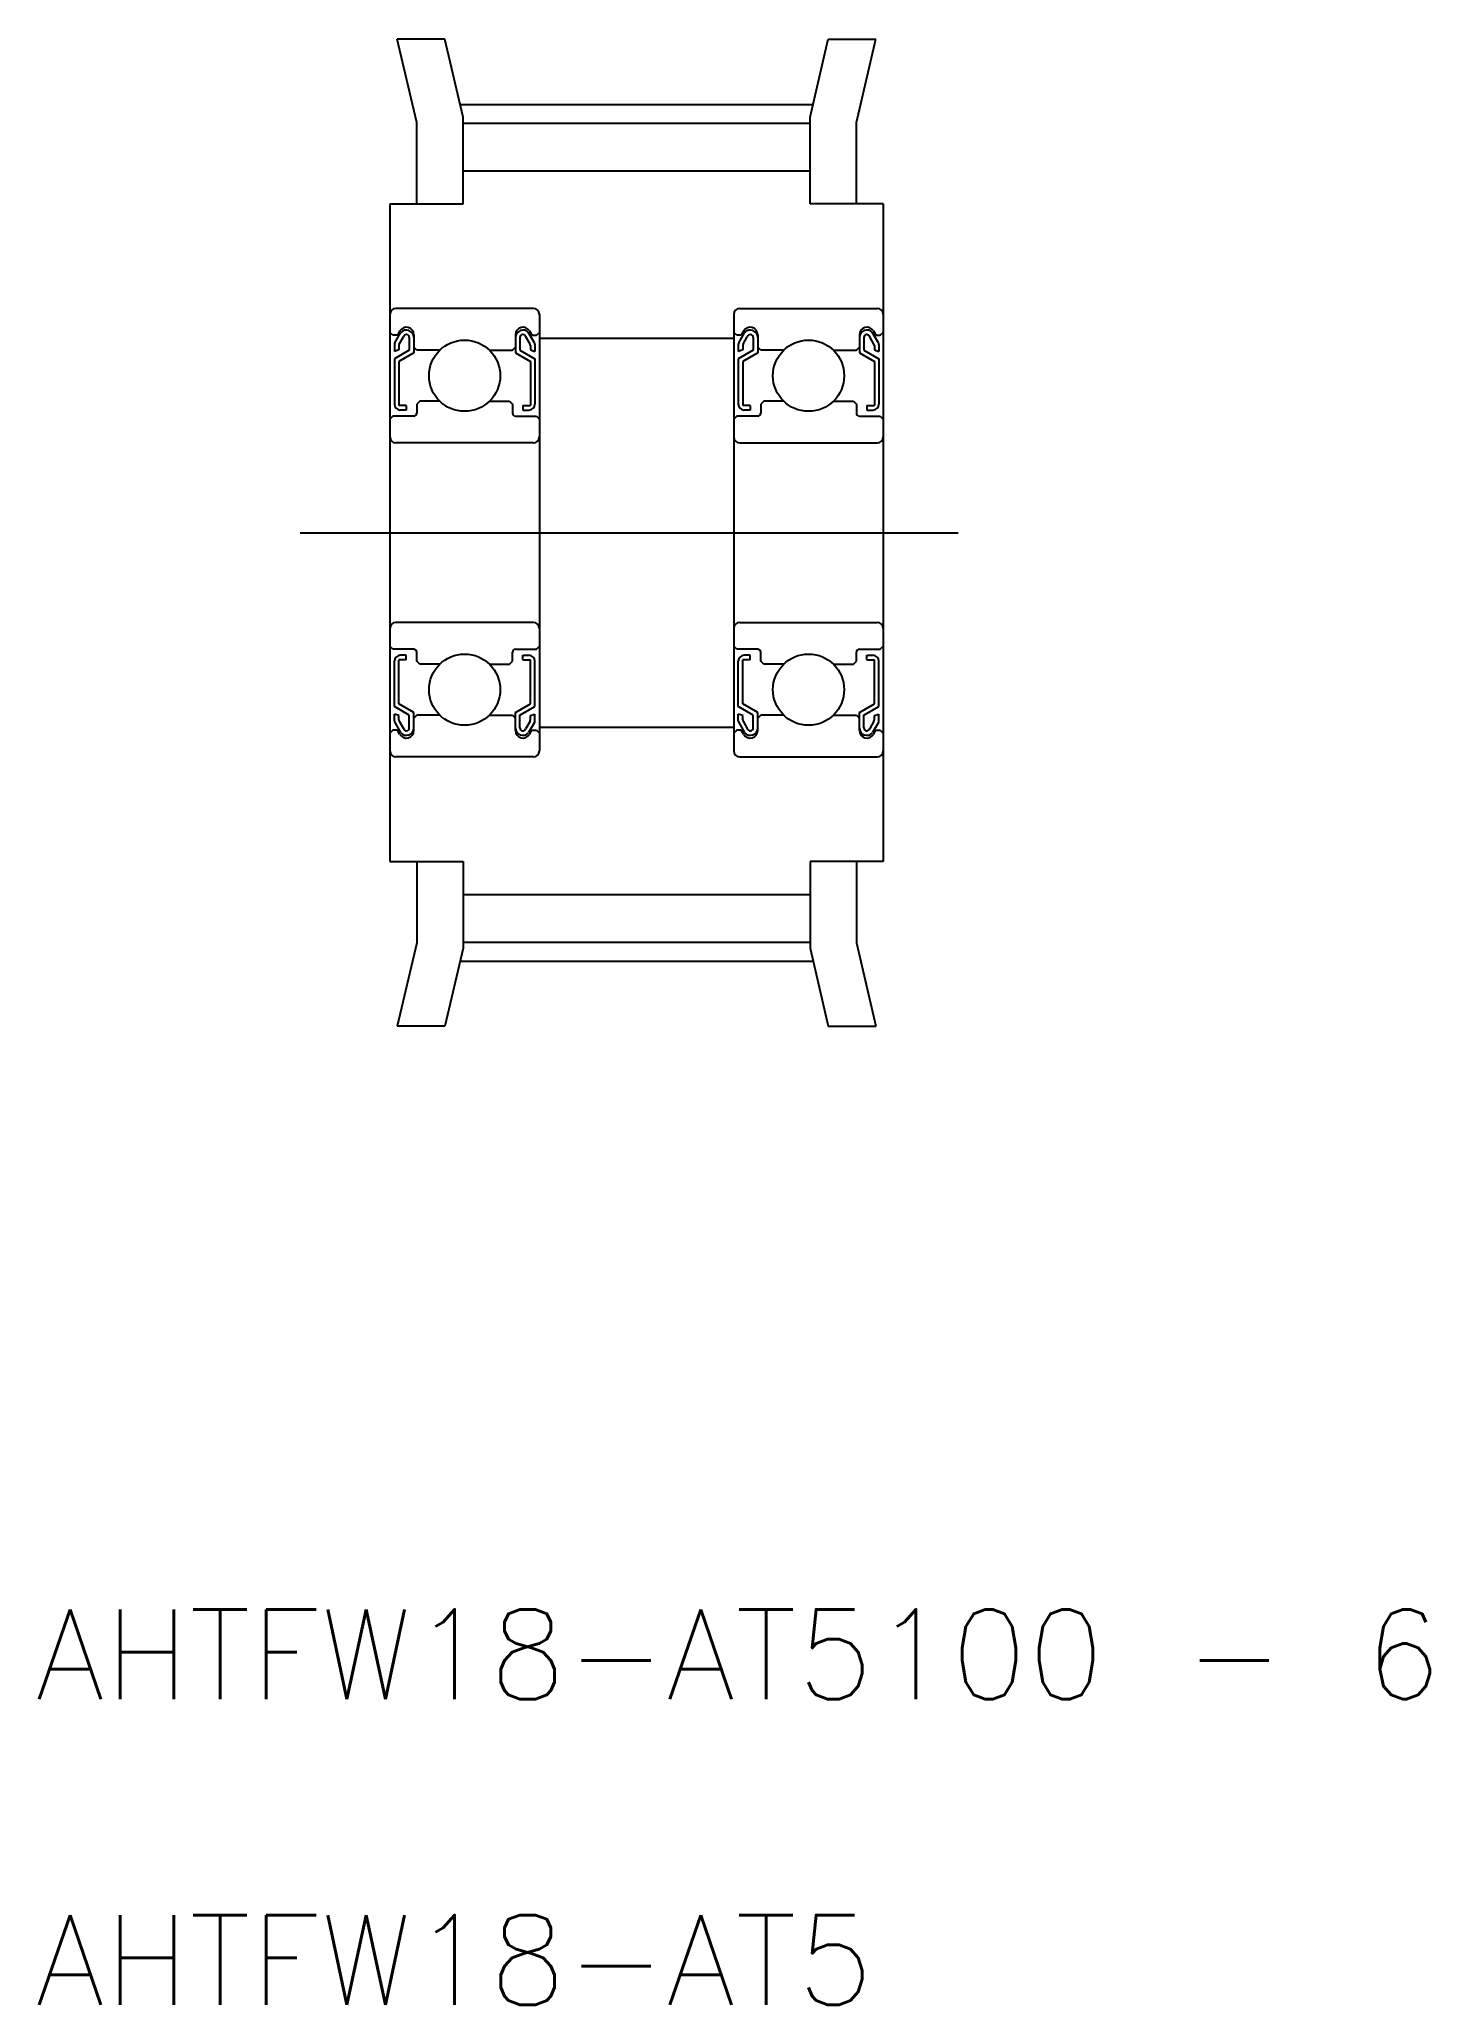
# Model space of a CAD drawing. Extents: x 22 to 68.5, y 0.3 to 66.
import ezdxf
from ezdxf.enums import TextEntityAlignment as Align

# ---------------------------------------------------------------- set-up
doc = ezdxf.new("R2010")
doc.units = 0
doc.header["$MEASUREMENT"] = 0
doc.linetypes.add('CENTER', pattern=[50.8, 31.75, -6.35, 6.35, -6.35])
doc.layers.get('0').update_dxf_attribs({"linetype": 'CONTINUOUS'})
doc.layers.add('CENTER', color=1, linetype='CONTINUOUS')
doc.styles.get("Standard").update_dxf_attribs({"font": 'txt.shx', "bigfont": 'bigfont.shx'})

msp = doc.modelspace()

# ---------------------------------------------------------------- linework, layer by layer
at = {"color": 7, "linetype": 'Continuous'}
for p, q in [((35.542, 66.043), (33.949, 66.043)), ((34.602, 63.258), (33.949, 66.043)), ((36.152, 63.443), (35.542, 66.043)), ((47.752, 63.443), (48.362, 66.043)), ((48.362, 66.043), (49.956, 66.043)), ((49.302, 63.258), (49.956, 66.043)), ((34.602, 60.543), (34.602, 63.258)), ((36.152, 60.543), (36.152, 63.443)), ((36.152, 63.243), (47.752, 63.243)), ((47.752, 60.543), (47.752, 63.443)), ((49.302, 60.543), (49.302, 63.258)), ((36.152, 61.643), (47.752, 61.643)), ((33.702, 60.543), (36.152, 60.543)), ((33.702, 60.543), (33.702, 38.543)), ((50.202, 60.543), (47.752, 60.543)), ((50.202, 60.543), (50.202, 38.543)), ((38.502, 57.043), (33.902, 57.043)), ((38.702, 56.843), (38.702, 42.243)), ((45.202, 56.843), (45.202, 42.243)), ((45.402, 57.043), (50.002, 57.043)), ((33.802, 56.143), (33.702, 56.243)), ((33.952, 56.143), (33.802, 56.143)), ((33.866, 55.889), (34.063, 56.231)), ((34.036, 56.288), (33.952, 56.143)), ((34.016, 55.849), (34.155, 56.09)), ((34.352, 56.068), (34.352, 55.643)), ((34.502, 56.163), (34.502, 55.743)), ((34.502, 56.068), (34.502, 55.556)), ((37.902, 56.163), (37.902, 55.743)), ((37.902, 56.068), (37.902, 55.556)), ((38.052, 56.068), (38.052, 55.643)), ((38.389, 55.849), (38.25, 56.09)), ((38.539, 55.889), (38.342, 56.231)), ((38.369, 56.288), (38.452, 56.143)), ((38.452, 56.143), (38.602, 56.143)), ((38.602, 56.143), (38.702, 56.243)), ((38.702, 56.043), (45.202, 56.043)), ((45.302, 56.143), (45.202, 56.243)), ((45.452, 56.143), (45.302, 56.143)), ((45.366, 55.889), (45.563, 56.231)), ((45.536, 56.288), (45.452, 56.143)), ((45.516, 55.849), (45.655, 56.09)), ((45.852, 56.068), (45.852, 55.643)), ((46.002, 56.163), (46.002, 55.743)), ((46.002, 56.068), (46.002, 55.556)), ((49.402, 56.163), (49.402, 55.743)), ((49.402, 56.068), (49.402, 55.556)), ((49.552, 56.068), (49.552, 55.643)), ((49.889, 55.849), (49.75, 56.09)), ((50.039, 55.889), (49.842, 56.231)), ((49.869, 56.288), (49.952, 56.143)), ((49.952, 56.143), (50.102, 56.143)), ((50.102, 56.143), (50.202, 56.243)), ((33.852, 55.839), (33.852, 55.606)), ((34.002, 55.661), (33.852, 55.606)), ((34.352, 55.643), (33.852, 55.354)), ((33.852, 55.354), (33.852, 53.843)), ((34.002, 55.799), (34.002, 55.661)), ((34.502, 55.556), (34.002, 55.268)), ((34.002, 55.268), (34.002, 53.793)), ((34.602, 55.643), (34.502, 55.743)), ((35.369, 55.643), (34.602, 55.643)), ((37.036, 55.643), (37.802, 55.643)), ((37.802, 55.643), (37.902, 55.743)), ((37.902, 55.556), (38.402, 55.268)), ((38.052, 55.643), (38.552, 55.354)), ((38.402, 55.799), (38.402, 55.661)), ((38.402, 55.661), (38.552, 55.606)), ((38.402, 55.268), (38.402, 53.793)), ((38.552, 55.839), (38.552, 55.606)), ((38.552, 55.354), (38.552, 53.843)), ((45.352, 55.839), (45.352, 55.606)), ((45.502, 55.661), (45.352, 55.606)), ((45.852, 55.643), (45.352, 55.354)), ((45.352, 55.354), (45.352, 53.843)), ((45.502, 55.799), (45.502, 55.661)), ((46.002, 55.556), (45.502, 55.268)), ((45.502, 55.268), (45.502, 53.793)), ((46.102, 55.643), (46.002, 55.743)), ((46.869, 55.643), (46.102, 55.643)), ((48.536, 55.643), (49.302, 55.643)), ((49.302, 55.643), (49.402, 55.743)), ((49.402, 55.556), (49.902, 55.268)), ((49.552, 55.643), (50.052, 55.354)), ((49.902, 55.799), (49.902, 55.661)), ((49.902, 55.661), (50.052, 55.606)), ((49.902, 55.268), (49.902, 53.793)), ((50.052, 55.839), (50.052, 55.606)), ((50.052, 55.354), (50.052, 53.843)), ((34.702, 53.943), (34.602, 53.843)), ((35.369, 53.943), (34.702, 53.943)), ((37.036, 53.943), (37.702, 53.943)), ((37.702, 53.943), (37.802, 53.843)), ((46.202, 53.943), (46.102, 53.843)), ((46.869, 53.943), (46.202, 53.943)), ((48.536, 53.943), (49.202, 53.943)), ((49.202, 53.943), (49.302, 53.843)), ((33.802, 53.443), (33.702, 53.343)), ((34.502, 53.443), (33.802, 53.443)), ((34.252, 53.793), (34.002, 53.793)), ((34.252, 53.643), (34.052, 53.643)), ((34.252, 53.793), (34.252, 53.643)), ((34.602, 53.843), (34.602, 53.543)), ((37.802, 53.843), (37.802, 53.543)), ((37.902, 53.443), (38.602, 53.443)), ((38.152, 53.793), (38.152, 53.643)), ((38.152, 53.793), (38.402, 53.793)), ((38.152, 53.643), (38.352, 53.643)), ((38.602, 53.443), (38.702, 53.343)), ((45.302, 53.443), (45.202, 53.343)), ((46.002, 53.443), (45.302, 53.443)), ((45.752, 53.793), (45.502, 53.793)), ((45.752, 53.643), (45.552, 53.643)), ((45.752, 53.793), (45.752, 53.643)), ((46.102, 53.843), (46.102, 53.543)), ((49.302, 53.843), (49.302, 53.543)), ((49.402, 53.443), (50.102, 53.443)), ((49.652, 53.793), (49.902, 53.793)), ((49.652, 53.793), (49.652, 53.643)), ((49.652, 53.643), (49.852, 53.643)), ((50.102, 53.443), (50.202, 53.343)), ((38.702, 53.193), (38.702, 53.193)), ((45.202, 53.193), (45.202, 53.193)), ((38.502, 52.543), (33.902, 52.543)), ((45.402, 52.543), (50.002, 52.543)), ((38.502, 46.543), (33.902, 46.543)), ((45.402, 46.543), (50.002, 46.543)), ((33.802, 45.643), (33.702, 45.743)), ((34.502, 45.643), (33.802, 45.643)), ((34.252, 45.443), (34.052, 45.443)), ((34.252, 45.293), (34.252, 45.443)), ((34.602, 45.243), (34.602, 45.543)), ((37.802, 45.243), (37.802, 45.543)), ((37.902, 45.643), (38.602, 45.643)), ((38.152, 45.443), (38.352, 45.443)), ((38.152, 45.293), (38.152, 45.443)), ((38.602, 45.643), (38.702, 45.743)), ((38.702, 45.893), (38.702, 45.893)), ((45.202, 45.893), (45.202, 45.893)), ((45.302, 45.643), (45.202, 45.743)), ((46.002, 45.643), (45.302, 45.643)), ((45.752, 45.443), (45.552, 45.443)), ((45.752, 45.293), (45.752, 45.443)), ((46.102, 45.243), (46.102, 45.543)), ((49.302, 45.243), (49.302, 45.543)), ((49.402, 45.643), (50.102, 45.643)), ((49.652, 45.443), (49.852, 45.443)), ((49.652, 45.293), (49.652, 45.443)), ((50.102, 45.643), (50.202, 45.743)), ((33.852, 43.732), (33.852, 45.243)), ((34.002, 43.818), (34.002, 45.293)), ((34.252, 45.293), (34.002, 45.293)), ((34.702, 45.143), (34.602, 45.243)), ((35.369, 45.143), (34.702, 45.143)), ((37.036, 45.143), (37.702, 45.143)), ((37.702, 45.143), (37.802, 45.243)), ((38.152, 45.293), (38.402, 45.293)), ((38.402, 43.818), (38.402, 45.293)), ((38.552, 43.732), (38.552, 45.243)), ((45.352, 43.732), (45.352, 45.243)), ((45.502, 43.818), (45.502, 45.293)), ((45.752, 45.293), (45.502, 45.293)), ((46.202, 45.143), (46.102, 45.243)), ((46.869, 45.143), (46.202, 45.143)), ((48.536, 45.143), (49.202, 45.143)), ((49.202, 45.143), (49.302, 45.243)), ((49.652, 45.293), (49.902, 45.293)), ((49.902, 43.818), (49.902, 45.293)), ((50.052, 43.732), (50.052, 45.243)), ((34.352, 43.443), (33.852, 43.732)), ((33.852, 43.246), (33.852, 43.479)), ((34.002, 43.425), (33.852, 43.479)), ((34.502, 43.53), (34.002, 43.818)), ((34.002, 43.287), (34.002, 43.425)), ((34.352, 43.018), (34.352, 43.443)), ((34.502, 43.018), (34.502, 43.53)), ((34.602, 43.443), (34.502, 43.343)), ((35.369, 43.443), (34.602, 43.443)), ((37.036, 43.443), (37.802, 43.443)), ((37.802, 43.443), (37.902, 43.343)), ((37.902, 43.53), (38.402, 43.818)), ((37.902, 43.018), (37.902, 43.53)), ((38.052, 43.443), (38.552, 43.732)), ((38.052, 43.018), (38.052, 43.443)), ((38.402, 43.425), (38.552, 43.479)), ((38.402, 43.287), (38.402, 43.425)), ((38.552, 43.246), (38.552, 43.479)), ((45.852, 43.443), (45.352, 43.732)), ((45.352, 43.246), (45.352, 43.479)), ((45.502, 43.425), (45.352, 43.479)), ((46.002, 43.53), (45.502, 43.818)), ((45.502, 43.287), (45.502, 43.425)), ((45.852, 43.018), (45.852, 43.443)), ((46.002, 43.018), (46.002, 43.53)), ((46.102, 43.443), (46.002, 43.343)), ((46.869, 43.443), (46.102, 43.443)), ((48.536, 43.443), (49.302, 43.443)), ((49.302, 43.443), (49.402, 43.343)), ((49.402, 43.53), (49.902, 43.818)), ((49.402, 43.018), (49.402, 43.53)), ((49.552, 43.443), (50.052, 43.732)), ((49.552, 43.018), (49.552, 43.443)), ((49.902, 43.425), (50.052, 43.479)), ((49.902, 43.287), (49.902, 43.425)), ((50.052, 43.246), (50.052, 43.479)), ((33.802, 42.943), (33.702, 42.843)), ((33.952, 42.943), (33.802, 42.943)), ((33.866, 43.196), (34.063, 42.855)), ((34.036, 42.798), (33.952, 42.943)), ((34.016, 43.237), (34.155, 42.996)), ((34.502, 42.923), (34.502, 43.343)), ((37.902, 42.923), (37.902, 43.343)), ((38.389, 43.237), (38.25, 42.996)), ((38.539, 43.196), (38.342, 42.855)), ((38.369, 42.798), (38.452, 42.943)), ((38.452, 42.943), (38.602, 42.943)), ((38.602, 42.943), (38.702, 42.843)), ((38.702, 43.043), (45.202, 43.043)), ((45.302, 42.943), (45.202, 42.843)), ((45.452, 42.943), (45.302, 42.943)), ((45.366, 43.196), (45.563, 42.855)), ((45.536, 42.798), (45.452, 42.943)), ((45.516, 43.237), (45.655, 42.996)), ((46.002, 42.923), (46.002, 43.343)), ((49.402, 42.923), (49.402, 43.343)), ((49.889, 43.237), (49.75, 42.996)), ((50.039, 43.196), (49.842, 42.855)), ((49.869, 42.798), (49.952, 42.943)), ((49.952, 42.943), (50.102, 42.943)), ((50.102, 42.943), (50.202, 42.843)), ((38.502, 42.043), (33.902, 42.043)), ((45.402, 42.043), (50.002, 42.043)), ((33.702, 38.543), (36.152, 38.543)), ((34.602, 38.543), (34.602, 35.828)), ((36.152, 38.543), (36.152, 35.643)), ((47.752, 38.543), (47.752, 35.643)), ((50.202, 38.543), (47.752, 38.543)), ((49.302, 38.543), (49.302, 35.828)), ((36.152, 37.443), (47.752, 37.443)), ((34.602, 35.828), (33.949, 33.043)), ((36.152, 35.643), (35.542, 33.043)), ((36.152, 35.843), (47.752, 35.843)), ((47.752, 35.643), (48.362, 33.043)), ((49.302, 35.828), (49.956, 33.043)), ((35.542, 33.043), (33.949, 33.043)), ((48.362, 33.043), (49.956, 33.043))]:
    msp.add_line(p, q, dxfattribs=at)
for centre in [(36.202, 54.793), (47.702, 54.793), (36.202, 44.293), (47.702, 44.293)]:
    msp.add_circle(centre, 1.191, dxfattribs=at)
for centre, radius, start, end in [((33.902, 56.843), 0.2, 90, 180), ((38.502, 56.843), 0.2, 0, 90), ((45.402, 56.843), 0.2, 90, 180), ((50.002, 56.843), 0.2, 0, 90), ((33.952, 55.839), 0.1, 150.00032, 180.0006), ((34.252, 56.163), 0.25, 359.99956, 150.00021), ((34.252, 56.068), 0.25, 0, 139.19441), ((34.252, 56.068), 0.1, 0, 167.12492), ((38.152, 56.163), 0.25, 29.99979, 180.00044), ((38.152, 56.068), 0.25, 40.80559, 180), ((38.152, 56.068), 0.1, 12.87508, 180), ((38.452, 55.839), 0.1, 359.9994, 29.99968), ((45.452, 55.839), 0.1, 150.00032, 180.0006), ((45.752, 56.163), 0.25, 359.99956, 150.00021), ((45.752, 56.068), 0.25, 0, 139.19441), ((45.752, 56.068), 0.1, 0, 167.12492), ((49.652, 56.163), 0.25, 29.99979, 180.00044), ((49.652, 56.068), 0.25, 40.80559, 180), ((49.652, 56.068), 0.1, 12.87508, 180), ((49.952, 55.839), 0.1, 359.9994, 29.99968), ((34.102, 55.799), 0.1, 150.00032, 180.0006), ((38.302, 55.799), 0.1, 359.9994, 29.99968), ((45.602, 55.799), 0.1, 150.00032, 180.0006), ((49.802, 55.799), 0.1, 359.9994, 29.99968), ((34.052, 53.843), 0.2, 180.00032, 270.00031), ((34.502, 53.543), 0.1, 270.00058, 0), ((37.902, 53.543), 0.1, 180, 269.99942), ((38.352, 53.843), 0.2, 269.99969, 359.99968), ((45.552, 53.843), 0.2, 180.00032, 270.00031), ((46.002, 53.543), 0.1, 270.00058, 0), ((49.402, 53.543), 0.1, 180, 269.99942), ((49.852, 53.843), 0.2, 269.99969, 359.99968), ((33.902, 52.743), 0.2, 180, 270), ((38.502, 52.743), 0.2, 270, 0), ((45.402, 52.743), 0.2, 180, 270), ((50.002, 52.743), 0.2, 270, 0), ((33.902, 46.343), 0.2, 90, 180), ((38.502, 46.343), 0.2, 360, 90), ((45.402, 46.343), 0.2, 90, 180), ((50.002, 46.343), 0.2, 0, 90), ((34.052, 45.243), 0.2, 89.99969, 179.99968), ((34.502, 45.543), 0.1, 360, 89.99942), ((37.902, 45.543), 0.1, 90.00058, 180), ((38.352, 45.243), 0.2, 0.00032, 90.00031), ((45.552, 45.243), 0.2, 89.99969, 179.99968), ((46.002, 45.543), 0.1, 0, 89.99942), ((49.402, 45.543), 0.1, 90.00058, 180), ((49.852, 45.243), 0.2, 0.00032, 90.00031), ((33.952, 43.246), 0.1, 179.9994, 209.99968), ((34.102, 43.287), 0.1, 179.9994, 209.99968), ((34.252, 42.923), 0.25, 209.99979, 0.00044), ((34.252, 43.018), 0.25, 220.80559, 360), ((34.252, 43.018), 0.1, 192.87508, 360), ((38.152, 43.018), 0.25, 180, 319.19441), ((38.152, 42.923), 0.25, 179.99956, 330.00021), ((38.152, 43.018), 0.1, 180, 347.12492), ((38.302, 43.287), 0.1, 330.00032, 0.0006), ((38.452, 43.246), 0.1, 330.00032, 0.0006), ((45.452, 43.246), 0.1, 179.9994, 209.99968), ((45.602, 43.287), 0.1, 179.9994, 209.99968), ((45.752, 42.923), 0.25, 209.99979, 0.00044), ((45.752, 43.018), 0.25, 220.80559, 0), ((45.752, 43.018), 0.1, 192.87508, 0), ((49.652, 43.018), 0.25, 180, 319.19441), ((49.652, 42.923), 0.25, 179.99956, 330.00021), ((49.652, 43.018), 0.1, 180, 347.12492), ((49.802, 43.287), 0.1, 330.00032, 0.0006), ((49.952, 43.246), 0.1, 330.00032, 0.0006), ((33.902, 42.243), 0.2, 180, 270), ((38.502, 42.243), 0.2, 270, 360), ((45.402, 42.243), 0.2, 180, 270), ((50.002, 42.243), 0.2, 270, 0)]:
    msp.add_arc(centre, radius, start, end, dxfattribs=at)
at = {"layer": 'CENTER', "color": 1, "linetype": 'CENTER'}
for p, q in [((36.053, 63.868), (47.852, 63.868)), ((30.702, 49.543), (52.702, 49.543)), ((36.053, 35.218), (47.852, 35.218))]:
    msp.add_line(p, q, dxfattribs=at)

# ---------------------------------------------------------------- texts
at = {"color": 7, "linetype": 'Continuous'}
for s, p in [('AHTFW18-AT5100 - 6', (21.852, 9.634)), ('AHTFW18-AT5', (21.852, -0.586))]:
    msp.add_text(s, height=3, dxfattribs=at).set_placement(p, align=Align.BOTTOM_LEFT)

doc.saveas('drawing.dxf')
